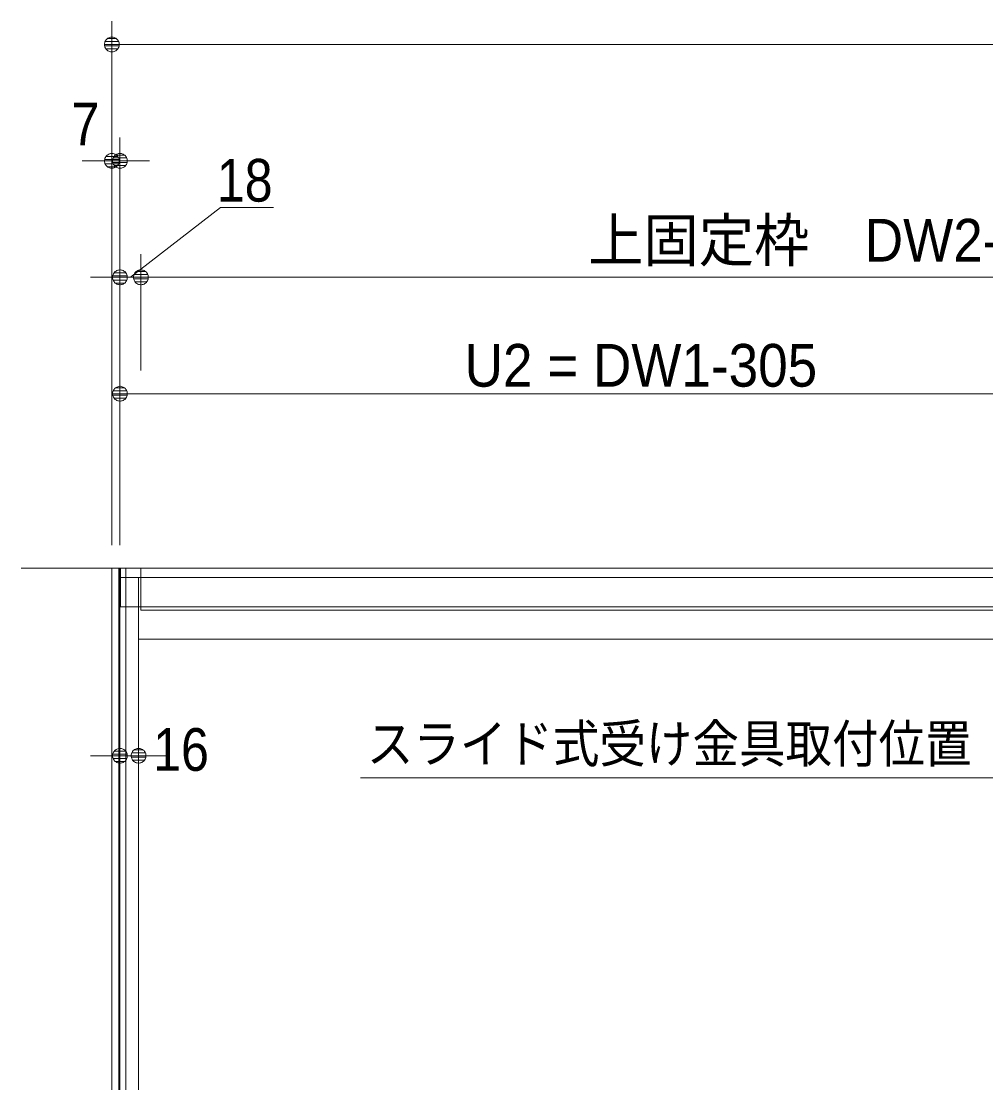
# Model space of a CAD drawing. Units: millimetres, scale not verified. Extents: x -6062 to 6062, y -3045 to 3045.
# Drawn here: x -4872 to -4044, y 8 to 920 of the extents above; entities that cross this region are included whole.
import ezdxf
from ezdxf.enums import TextEntityAlignment as Align

# ---------------------------------------------------------------- set-up
doc = ezdxf.new("R2010")
doc.units = ezdxf.units.MM
doc.header["$LTSCALE"] = 20
for name, color, linetype, lineweight in [('0-0_2寸法-1', 7, 'Continuous', 9), ('0-1_0', 7, 'Continuous', 9), ('0-2_2寸法-2', 7, 'Continuous', 9), ('0-3_2寸法-3', 7, 'Continuous', 9), ('0-5_3一般', 7, 'Continuous', 9)]:
    doc.layers.add(name, color=color, linetype=linetype, lineweight=lineweight)
doc.styles.add('ＭＳ ゴシック', font='')
doc.styles.add('ＭＳ Ｐゴシック', font='')
doc.styles.get('ＭＳ ゴシック').set_extended_font_data('MS Gothic')
doc.styles.get('ＭＳ Ｐゴシック').set_extended_font_data('MS PGothic')

# ---------------------------------------------------------------- blocks, each defined once
blk = doc.blocks.new('_Dot')
at = {"layer": '0-1_0'}
for p, q in [((-10, 0), (-20, 0)), ((9.78, 2), (-9.78, 2)), ((7.99, 6), (-7.99, 6)), ((9.16, -3.98), (-9.16, -3.98)), ((6, -7.98), (-6, -7.98))]:
    blk.add_line(p, q, dxfattribs=at)
for points in [[(10, 0), (9.92, 1.25), (9.69, 2.49), (9.3, 3.68), (8.76, 4.82), (8.09, 5.88), (7.29, 6.85), (6.37, 7.71), (5.36, 8.44), (4.26, 9.05), (3.09, 9.51), (1.87, 9.82), (0.63, 9.98), (-0.63, 9.98), (-1.87, 9.82), (-3.09, 9.51), (-4.26, 9.05), (-5.36, 8.44), (-6.37, 7.71), (-7.29, 6.85), (-8.09, 5.88), (-8.76, 4.82), (-9.3, 3.68), (-9.69, 2.49), (-9.92, 1.25), (-10, 0), (0, 0)], [(-10, 0), (-9.92, -1.25), (-9.69, -2.49), (-9.3, -3.68), (-8.76, -4.82), (-8.09, -5.88), (-7.29, -6.85), (-6.37, -7.71), (-5.36, -8.44), (-4.26, -9.05), (-3.09, -9.51), (-1.87, -9.82), (-0.63, -9.98), (0.63, -9.98), (1.87, -9.82), (3.09, -9.51), (4.26, -9.05), (5.36, -8.44), (6.37, -7.71), (7.29, -6.85), (8.09, -5.88), (8.76, -4.82), (9.3, -3.68), (9.69, -2.49), (9.92, -1.25), (10, 0), (0, 0)]]:
    blk.add_lwpolyline(points, close=True, dxfattribs=at)
blk = doc.blocks.new('グループ-6')
at = {"layer": '0-5_3一般'}
for p, q in [((-61696.5, 9000), (13223.5, 9000)), ((-60000, 9000), (-60000, -38000))]:
    blk.add_line(p, q, dxfattribs=at)
blk = doc.blocks.new('グループ-7')
at = {"layer": '0-5_3一般'}
for p, q in [((-60000, -38000), (-60000, 8840)), ((-59680, -38000), (-59680, 8840)), ((-59680, 7780), (-36320, 7780))]:
    blk.add_line(p, q, dxfattribs=at)
for points in [[(11350, 8340), (-59990, 8340), (-59990, 9000), (11350, 9000)], [(-36340, 9000), (-36340, 8280), (-59640, 8280), (-59640, 9000)]]:
    blk.add_lwpolyline(points, close=True, dxfattribs=at)
blk.add_lwpolyline([(-60000, 8840), (-59640, 8840), (-36340, 8840)], dxfattribs=at)
blk = doc.blocks.new('グループ-8')
at = {"layer": '0-5_3一般'}
for name in ['グループ-6', 'グループ-7']:
    blk.add_blockref(name, (0, 0), dxfattribs=at)
blk = doc.blocks.new('グループ-26')
at = {"layer": '0-5_3一般'}
blk.add_line((-60020, -38000), (-60020, 9000), dxfattribs=at)
blk.add_lwpolyline([(-60140, 9000), (-59900, 9000), (-59900, -38000), (-60140, -38000)], close=True, dxfattribs=at)

msp = doc.modelspace()

# ---------------------------------------------------------------- linework, layer by layer
at = {"layer": '0-0_2寸法-1'}
for p, q in [((-4794.5, 820), (-4794.5, 920)), ((-1225.21, 900), (-4781.79, 900)), ((-4769.5, 620), (-4769.5, 720)), ((-3617.21, 700), (-4756.79, 700)), ((-4787.5, 470), (-4787.5, 620)), ((-3905.21, 600), (-4774.79, 600))]:
    msp.add_line(p, q, dxfattribs=at)
at = {"layer": '0-2_2寸法-2'}
for p, q in [((-4794.5, 470), (-4794.5, 820)), ((-4787.5, 720), (-4787.5, 820)), ((-4807.21, 800), (-4819.92, 800)), ((-4794.5, 800), (-4787.5, 800)), ((-4774.79, 800), (-4762.08, 800)), ((-4787.5, 470), (-4787.5, 720)), ((-4769.5, 620), (-4769.5, 720)), ((-4800.21, 700), (-4812.92, 700)), ((-4787.5, 700), (-4769.5, 700)), ((-4756.79, 700), (-4744.08, 700)), ((-4787.5, 309), (-4787.3, 309)), ((-4771.5, 309), (-4771.3, 309)), ((-4800.21, 289), (-4812.92, 289)), ((-4787.5, 289), (-4771.5, 289)), ((-4758.79, 289), (-4746.08, 289))]:
    msp.add_line(p, q, dxfattribs=at)
msp.add_lwpolyline([(-4655.59, 760), (-4701.21, 760), (-4778.5, 700)], dxfattribs=at)
at = {"layer": '0-3_2寸法-3'}
msp.add_lwpolyline([(-4580.91, 270), (-3978.98, 270), (-3882.5, 437.1)], dxfattribs=at)

# ---------------------------------------------------------------- block references
at = {"layer": '0-0_2寸法-1', "xscale": 0.6356201, "yscale": 0.6356201, "rotation": 180}
for p in [(-4794.5, 900), (-4769.5, 700), (-4787.5, 600)]:
    msp.add_blockref('_Dot', p, dxfattribs=at)
at = {"layer": '0-2_2寸法-2', "xscale": 0.6356201, "yscale": 0.6356201}
for p in [(-4794.5, 800), (-4787.5, 700), (-4787.5, 289)]:
    msp.add_blockref('_Dot', p, dxfattribs=at)
at = {"layer": '0-2_2寸法-2', "xscale": 0.6356201, "yscale": 0.6356201, "rotation": 180}
for p in [(-4787.5, 800), (-4769.5, 700), (-4771.5, 289)]:
    msp.add_blockref('_Dot', p, dxfattribs=at)
at = {"layer": '0-5_3一般', "xscale": 0.05, "yscale": 0.05}
for name in ['グループ-8', 'グループ-26']:
    msp.add_blockref(name, (-1787.5, 0), dxfattribs=at)

# ---------------------------------------------------------------- texts
at = {"layer": '0-0_2寸法-1', "style": 'ＭＳ Ｐゴシック', "width": 0.95}
for s, p in [('上固定枠\u3000DW2-35', (-4385.48, 702.53)), ('U2 = DW1-305', (-4491.47, 595.04))]:
    msp.add_text(s, height=36.69, dxfattribs=at).set_placement(p, align=Align.BOTTOM_LEFT)
at = {"layer": '0-2_2寸法-2', "style": 'ＭＳ Ｐゴシック', "width": 0.9}
for s, p in [('7', (-4829.17, 802.48)), ('18', (-4704.43, 754.04)), ('16', (-4759.12, 265.03))]:
    msp.add_text(s, height=36.66, dxfattribs=at).set_placement(p, align=Align.BOTTOM_LEFT)
at = {"layer": '0-3_2寸法-3', "style": 'ＭＳ ゴシック', "width": 0.9}
msp.add_text('スライド式受け金具取付位置', height=32.55, dxfattribs=at).set_placement((-4575.5, 273.34), align=Align.BOTTOM_LEFT)

doc.saveas('drawing.dxf')
